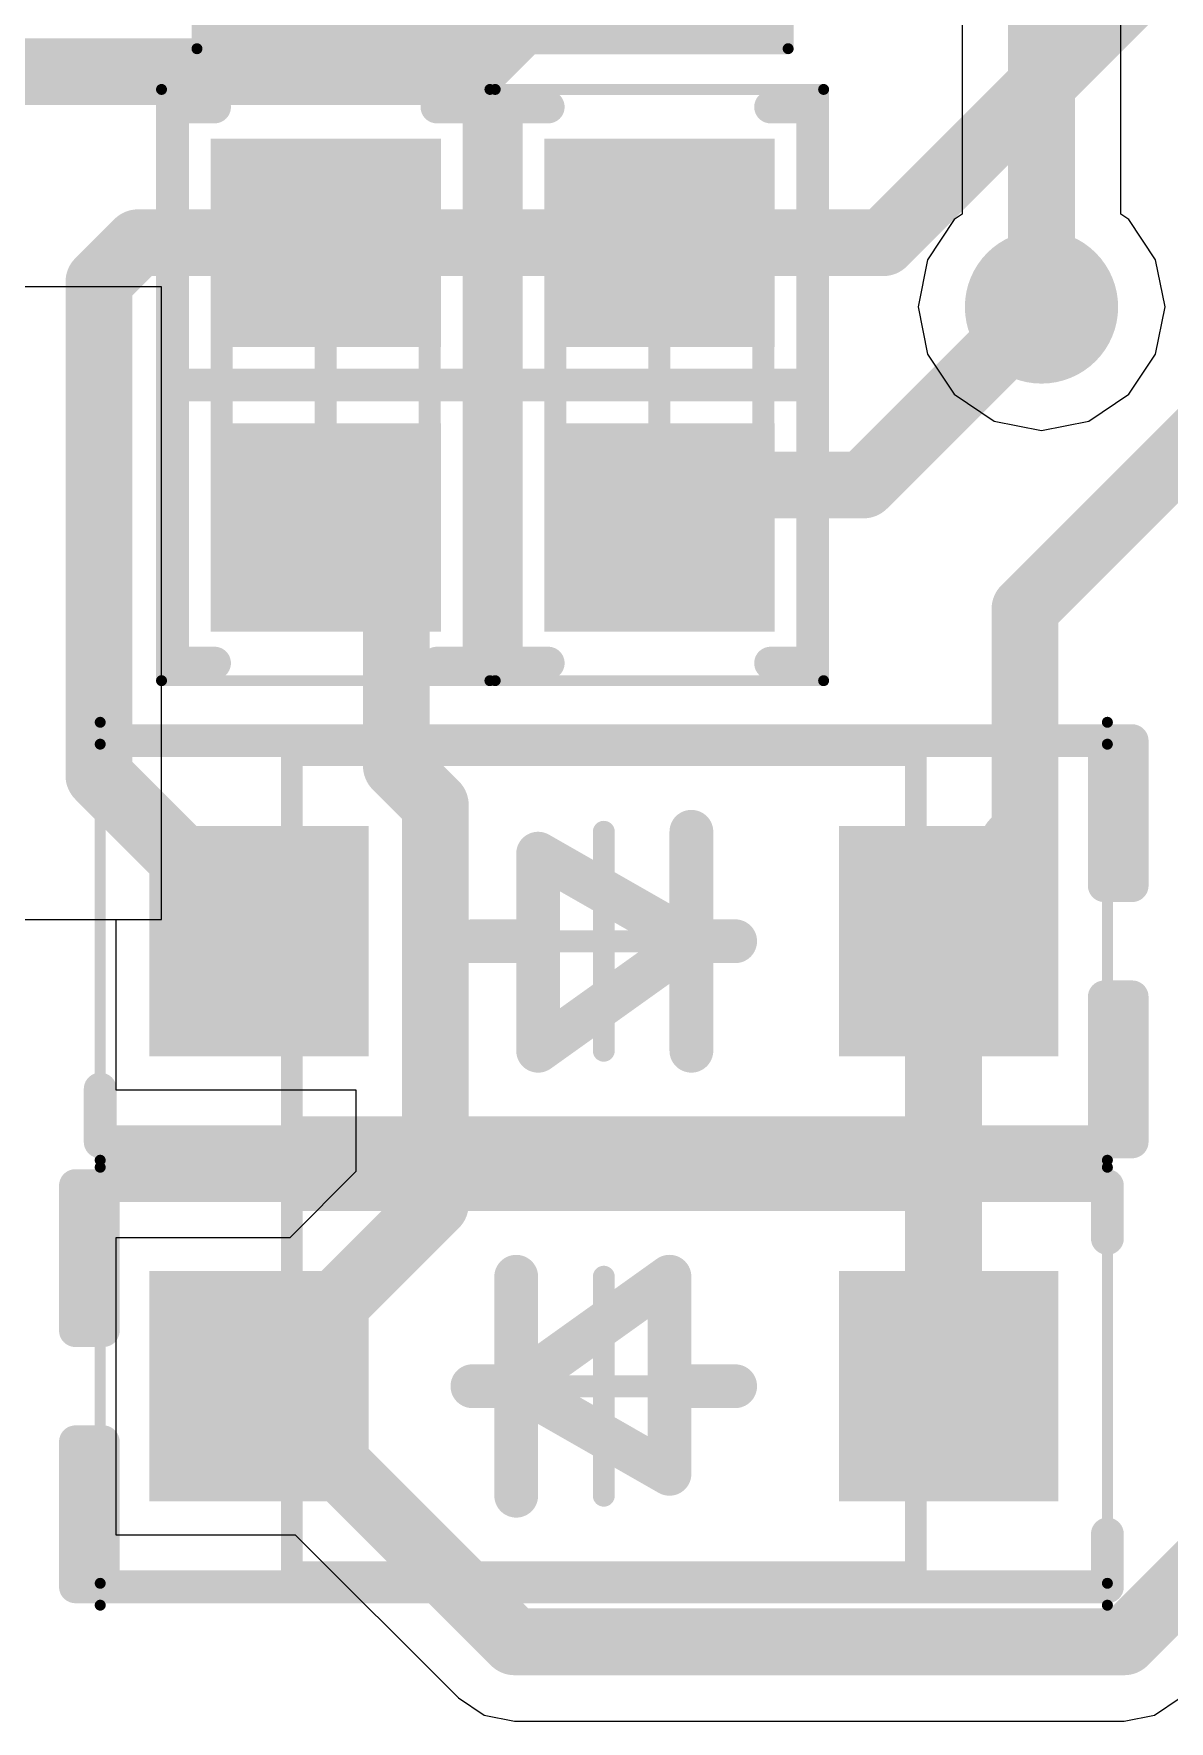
# Model space of a CAD drawing. Header units: millimetres. Extents: x 45 to 209, y 90 to 189.
# Drawn here: x 140.07 to 145.26, y 103.59 to 111.3 of the extents above; entities that cross this region are included whole.
import ezdxf

# ---------------------------------------------------------------- set-up
doc = ezdxf.new("R2010")
doc.units = ezdxf.units.MM
for name, color, linetype in [('BottomLayer', 5, 'Continuous'), ('Mechanical13', 56, 'Continuous'), ('Mechanical15', 56, 'Continuous'), ('MultiLayer', 9, 'Continuous'), ('TopLayer', 1, 'Continuous'), ('TopOverlay', 2, 'Continuous'), ('TopPaste', 8, 'Continuous'), ('TopSolder', 216, 'Continuous'), ('ViaHoleLayer', 16, 'Continuous')]:
    doc.layers.add(name, color=color, linetype=linetype)

# ---------------------------------------------------------------- blocks, each defined once
blk = doc.blocks.new('RES_0603_1608_33')
at = {"layer": 'Mechanical13', "const_width": 0.0999998}
for points in [[(-0.8750020599999999, -0.47500032), (-0.8750020599999999, 0.47500032)], [(0.87499952, 0.47500032), (-0.8750020599999999, 0.47500032)], [(0.87499952, -0.47500032), (0.87499952, 0.47500032)], [(0.87499952, -0.47500032), (-0.8750020599999999, -0.47500032)]]:
    blk.add_lwpolyline(points, dxfattribs=at)
at = {"layer": 'Mechanical13', "const_width": 0.0499999}
for points in [[(-0.90000074, 0.47500032, 1), (-0.85000338, 0.47500032, 1)], [(-0.90000074, 0.47500032, 1), (-0.85000338, 0.47500032, 1)], [(0.8500008399999999, 0.47500032, 1), (0.8999982, 0.47500032, 1)], [(0.8500008399999999, 0.47500032, 1), (0.8999982, 0.47500032, 1)], [(-0.90000074, -0.47500032, 1), (-0.85000338, -0.47500032, 1)], [(-0.90000074, -0.47500032, 1), (-0.85000338, -0.47500032, 1)], [(0.8500008399999999, -0.47500032, 1), (0.8999982, -0.47500032, 1)], [(0.8500008399999999, -0.47500032, 1), (0.8999982, -0.47500032, 1)]]:
    blk.add_lwpolyline(points, format="xyb", close=True, dxfattribs=at)
at = {"layer": 'Mechanical15'}
for points, const_width in [([(-1.35000238, -0.7499985), (-1.35000238, 0.75000104)], 0.0499999), ([(1.34999984, 0.75000104), (-1.35000238, 0.75000104)], 0.0499999), ([(1.34999984, -0.7499985), (1.34999984, 0.75000104)], 0.0499999), ([(0, -0.47500032), (0, 0.47500032)], 0.0999998), ([(0.47499778, 0), (-0.47500032, 0)], 0.0999998), ([(1.34999984, -0.7499985), (-1.35000238, -0.7499985)], 0.0499999)]:
    blk.add_lwpolyline(points, dxfattribs=dict(at, const_width=const_width))
for points, const_width in [([(-1.36250172, 0.75000104, 1), (-1.33750304, 0.75000104, 1)], 0.02499868), ([(-1.36250172, 0.75000104, 1), (-1.33750304, 0.75000104, 1)], 0.02499868), ([(1.3375005, 0.75000104, 1), (1.36249918, 0.75000104, 1)], 0.02499868), ([(1.3375005, 0.75000104, 1), (1.36249918, 0.75000104, 1)], 0.02499868), ([(-0.02499868, 0.47500032, 1), (0.02499868, 0.47500032, 1)], 0.0499999), ([(-0.499999, 0, 1), (-0.4500016399999999, 0, 1)], 0.0499999), ([(0.4499991, 0, 1), (0.49999646, 0, 1)], 0.0499999), ([(-0.02499868, -0.47500032, 1), (0.02499868, -0.47500032, 1)], 0.0499999), ([(-1.36250172, -0.7499985, 1), (-1.33750304, -0.7499985, 1)], 0.02499868), ([(-1.36250172, -0.7499985, 1), (-1.33750304, -0.7499985, 1)], 0.02499868), ([(1.3375005, -0.7499985, 1), (1.36249918, -0.7499985, 1)], 0.02499868), ([(1.3375005, -0.7499985, 1), (1.36249918, -0.7499985, 1)], 0.02499868)]:
    blk.add_lwpolyline(points, format="xyb", close=True, dxfattribs=dict(at, const_width=const_width))
at = {"layer": 'TopLayer'}
for points in [[(-0.22500082, -0.47500032), (-0.22500082, 0.47500032), (-1.07500166, -0.47500032), (-1.07500166, 0.47500032)], [(1.07499912, -0.47500032), (1.07499912, 0.47500032), (0.22499828, -0.47500032), (0.22499828, 0.47500032)]]:
    blk.add_solid(points, dxfattribs=at)
at = {"layer": 'TopOverlay', "const_width": 0.1499997}
for points in [[(-1.27, 0.508), (-1.27, 0.7000011399999999)], [(1.27, 0.7000011399999999), (-1.27, 0.7000011399999999)], [(0, -0.7000011399999999), (0, 0.7000011399999999)], [(1.27, 0.508), (1.27, 0.7000011399999999)], [(-1.27, -0.7000011399999999), (-1.27, -0.508)], [(1.27, -0.7000011399999999), (1.27, -0.508)], [(1.27, -0.7000011399999999), (-1.27, -0.7000011399999999)]]:
    blk.add_lwpolyline(points, dxfattribs=at)
at = {"layer": 'TopOverlay', "const_width": 0.07499858}
for points in [[(-1.30750056, 0.7000011399999999, 1), (-1.23249944, 0.7000011399999999, 1)], [(-1.30750056, 0.7000011399999999, 1), (-1.23249944, 0.7000011399999999, 1)], [(-0.03750056, 0.7000011399999999, 1), (0.03750056, 0.7000011399999999, 1)], [(1.23249944, 0.7000011399999999, 1), (1.30750056, 0.7000011399999999, 1)], [(1.23249944, 0.7000011399999999, 1), (1.30750056, 0.7000011399999999, 1)], [(-1.30750056, 0.508, 1), (-1.23249944, 0.508, 1)], [(1.23249944, 0.508, 1), (1.30750056, 0.508, 1)], [(-1.30750056, -0.508, 1), (-1.23249944, -0.508, 1)], [(1.23249944, -0.508, 1), (1.30750056, -0.508, 1)], [(-1.30750056, -0.7000011399999999, 1), (-1.23249944, -0.7000011399999999, 1)], [(-1.30750056, -0.7000011399999999, 1), (-1.23249944, -0.7000011399999999, 1)], [(-0.03750056, -0.7000011399999999, 1), (0.03750056, -0.7000011399999999, 1)], [(1.23249944, -0.7000011399999999, 1), (1.30750056, -0.7000011399999999, 1)], [(1.23249944, -0.7000011399999999, 1), (1.30750056, -0.7000011399999999, 1)]]:
    blk.add_lwpolyline(points, format="xyb", close=True, dxfattribs=at)
at = {"layer": 'TopPaste'}
for points in [[(-0.22500082, -0.47500032), (-0.22500082, 0.47500032), (-1.07500166, -0.47500032), (-1.07500166, 0.47500032)], [(1.07499912, -0.47500032), (1.07499912, 0.47500032), (0.22499828, -0.47500032), (0.22499828, 0.47500032)]]:
    blk.add_solid(points, dxfattribs=at)
at = {"layer": 'TopSolder'}
for points in [[(-0.17420082, -0.5258003199999999), (-0.17420082, 0.5258003199999999), (-1.12580166, -0.5258003199999999), (-1.12580166, 0.5258003199999999)], [(1.12579912, -0.5258003199999999), (1.12579912, 0.5258003199999999), (0.17419828, -0.5258003199999999), (0.17419828, 0.5258003199999999)]]:
    blk.add_solid(points, dxfattribs=at)
blk = doc.blocks.new('RES_0603_1608_35')
at = {"layer": 'Mechanical13', "const_width": 0.0999998}
for points in [[(-0.8750020599999999, 0.47500032), (-0.8750020599999999, -0.47500032)], [(0.87499952, 0.47500032), (-0.8750020599999999, 0.47500032)], [(0.87499952, 0.47500032), (0.87499952, -0.47500032)], [(0.87499952, -0.47500032), (-0.8750020599999999, -0.47500032)]]:
    blk.add_lwpolyline(points, dxfattribs=at)
at = {"layer": 'Mechanical13', "const_width": 0.0499999}
for points in [[(-0.90000074, 0.47500032, 1), (-0.85000338, 0.47500032, 1)], [(-0.90000074, 0.47500032, 1), (-0.85000338, 0.47500032, 1)], [(0.8500008399999999, 0.47500032, 1), (0.8999982, 0.47500032, 1)], [(0.8500008399999999, 0.47500032, 1), (0.8999982, 0.47500032, 1)], [(-0.90000074, -0.47500032, 1), (-0.85000338, -0.47500032, 1)], [(-0.90000074, -0.47500032, 1), (-0.85000338, -0.47500032, 1)], [(0.8500008399999999, -0.47500032, 1), (0.8999982, -0.47500032, 1)], [(0.8500008399999999, -0.47500032, 1), (0.8999982, -0.47500032, 1)]]:
    blk.add_lwpolyline(points, format="xyb", close=True, dxfattribs=at)
at = {"layer": 'Mechanical15'}
for points, const_width in [([(-1.35000238, 0.75000104), (-1.35000238, -0.7499985)], 0.0499999), ([(1.34999984, 0.75000104), (-1.35000238, 0.75000104)], 0.0499999), ([(1.34999984, 0.75000104), (1.34999984, -0.7499985)], 0.0499999), ([(0, 0.47500032), (0, -0.47500032)], 0.0999998), ([(0.47499778, 0), (-0.47500032, 0)], 0.0999998), ([(1.34999984, -0.7499985), (-1.35000238, -0.7499985)], 0.0499999)]:
    blk.add_lwpolyline(points, dxfattribs=dict(at, const_width=const_width))
for points, const_width in [([(-1.36250172, 0.75000104, 1), (-1.33750304, 0.75000104, 1)], 0.02499868), ([(-1.36250172, 0.75000104, 1), (-1.33750304, 0.75000104, 1)], 0.02499868), ([(1.3375005, 0.75000104, 1), (1.36249918, 0.75000104, 1)], 0.02499868), ([(1.3375005, 0.75000104, 1), (1.36249918, 0.75000104, 1)], 0.02499868), ([(-0.02499868, 0.47500032, 1), (0.02499868, 0.47500032, 1)], 0.0499999), ([(-0.499999, 0, 1), (-0.4500016399999999, 0, 1)], 0.0499999), ([(0.4499991, 0, 1), (0.49999646, 0, 1)], 0.0499999), ([(-0.02499868, -0.47500032, 1), (0.02499868, -0.47500032, 1)], 0.0499999), ([(-1.36250172, -0.7499985, 1), (-1.33750304, -0.7499985, 1)], 0.02499868), ([(-1.36250172, -0.7499985, 1), (-1.33750304, -0.7499985, 1)], 0.02499868), ([(1.3375005, -0.7499985, 1), (1.36249918, -0.7499985, 1)], 0.02499868), ([(1.3375005, -0.7499985, 1), (1.36249918, -0.7499985, 1)], 0.02499868)]:
    blk.add_lwpolyline(points, format="xyb", close=True, dxfattribs=dict(at, const_width=const_width))
at = {"layer": 'TopLayer'}
for points in [[(-0.22500082, -0.47500032), (-0.22500082, 0.47500032), (-1.07500166, -0.47500032), (-1.07500166, 0.47500032)], [(1.07499912, -0.47500032), (1.07499912, 0.47500032), (0.22499828, -0.47500032), (0.22499828, 0.47500032)]]:
    blk.add_solid(points, dxfattribs=at)
at = {"layer": 'TopOverlay', "const_width": 0.1499997}
for points in [[(-1.27, 0.7000011399999999), (-1.27, 0.508)], [(1.27, 0.7000011399999999), (-1.27, 0.7000011399999999)], [(0, 0.7000011399999999), (0, -0.7000011399999999)], [(1.27, 0.7000011399999999), (1.27, 0.508)], [(-1.27, -0.508), (-1.27, -0.7000011399999999)], [(1.27, -0.508), (1.27, -0.7000011399999999)], [(1.27, -0.7000011399999999), (-1.27, -0.7000011399999999)]]:
    blk.add_lwpolyline(points, dxfattribs=at)
at = {"layer": 'TopOverlay', "const_width": 0.07499858}
for points in [[(-1.30750056, 0.7000011399999999, 1), (-1.23249944, 0.7000011399999999, 1)], [(-1.30750056, 0.7000011399999999, 1), (-1.23249944, 0.7000011399999999, 1)], [(-0.03750056, 0.7000011399999999, 1), (0.03750056, 0.7000011399999999, 1)], [(1.23249944, 0.7000011399999999, 1), (1.30750056, 0.7000011399999999, 1)], [(1.23249944, 0.7000011399999999, 1), (1.30750056, 0.7000011399999999, 1)], [(-1.30750056, 0.508, 1), (-1.23249944, 0.508, 1)], [(1.23249944, 0.508, 1), (1.30750056, 0.508, 1)], [(-1.30750056, -0.508, 1), (-1.23249944, -0.508, 1)], [(1.23249944, -0.508, 1), (1.30750056, -0.508, 1)], [(-1.30750056, -0.7000011399999999, 1), (-1.23249944, -0.7000011399999999, 1)], [(-1.30750056, -0.7000011399999999, 1), (-1.23249944, -0.7000011399999999, 1)], [(-0.03750056, -0.7000011399999999, 1), (0.03750056, -0.7000011399999999, 1)], [(1.23249944, -0.7000011399999999, 1), (1.30750056, -0.7000011399999999, 1)], [(1.23249944, -0.7000011399999999, 1), (1.30750056, -0.7000011399999999, 1)]]:
    blk.add_lwpolyline(points, format="xyb", close=True, dxfattribs=at)
at = {"layer": 'TopPaste'}
for points in [[(-0.22500082, -0.47500032), (-0.22500082, 0.47500032), (-1.07500166, -0.47500032), (-1.07500166, 0.47500032)], [(1.07499912, -0.47500032), (1.07499912, 0.47500032), (0.22499828, -0.47500032), (0.22499828, 0.47500032)]]:
    blk.add_solid(points, dxfattribs=at)
at = {"layer": 'TopSolder'}
for points in [[(-0.17420082, -0.5258003199999999), (-0.17420082, 0.5258003199999999), (-1.12580166, -0.5258003199999999), (-1.12580166, 0.5258003199999999)], [(1.12579912, -0.5258003199999999), (1.12579912, 0.5258003199999999), (0.17419828, -0.5258003199999999), (0.17419828, 0.5258003199999999)]]:
    blk.add_solid(points, dxfattribs=at)
blk = doc.blocks.new('RES_0603_1608_37')
at = {"layer": 'Mechanical13', "const_width": 0.0999998}
for points in [[(-0.8750020599999999, 0.47500032), (-0.8750020599999999, -0.47500032)], [(-0.8750020599999999, 0.47500032), (0.87499952, 0.47500032)], [(0.87499952, 0.47500032), (0.87499952, -0.47500032)], [(-0.8750020599999999, -0.47500032), (0.87499952, -0.47500032)]]:
    blk.add_lwpolyline(points, dxfattribs=at)
at = {"layer": 'Mechanical13', "const_width": 0.0499999}
for points in [[(-0.90000074, 0.47500032, 1), (-0.85000338, 0.47500032, 1)], [(-0.90000074, 0.47500032, 1), (-0.85000338, 0.47500032, 1)], [(0.8500008399999999, 0.47500032, 1), (0.8999982, 0.47500032, 1)], [(0.8500008399999999, 0.47500032, 1), (0.8999982, 0.47500032, 1)], [(-0.90000074, -0.47500032, 1), (-0.85000338, -0.47500032, 1)], [(-0.90000074, -0.47500032, 1), (-0.85000338, -0.47500032, 1)], [(0.8500008399999999, -0.47500032, 1), (0.8999982, -0.47500032, 1)], [(0.8500008399999999, -0.47500032, 1), (0.8999982, -0.47500032, 1)]]:
    blk.add_lwpolyline(points, format="xyb", close=True, dxfattribs=at)
at = {"layer": 'Mechanical15'}
for points, const_width in [([(-1.35000238, 0.75000104), (-1.35000238, -0.7499985)], 0.0499999), ([(-1.35000238, 0.75000104), (1.34999984, 0.75000104)], 0.0499999), ([(1.34999984, 0.75000104), (1.34999984, -0.7499985)], 0.0499999), ([(0, 0.47500032), (0, -0.47500032)], 0.0999998), ([(-0.47500032, 0), (0.47499778, 0)], 0.0999998), ([(-1.35000238, -0.7499985), (1.34999984, -0.7499985)], 0.0499999)]:
    blk.add_lwpolyline(points, dxfattribs=dict(at, const_width=const_width))
for points, const_width in [([(-1.36250172, 0.75000104, 1), (-1.33750304, 0.75000104, 1)], 0.02499868), ([(-1.36250172, 0.75000104, 1), (-1.33750304, 0.75000104, 1)], 0.02499868), ([(1.3375005, 0.75000104, 1), (1.36249918, 0.75000104, 1)], 0.02499868), ([(1.3375005, 0.75000104, 1), (1.36249918, 0.75000104, 1)], 0.02499868), ([(-0.02499868, 0.47500032, 1), (0.02499868, 0.47500032, 1)], 0.0499999), ([(-0.499999, 0, 1), (-0.4500016399999999, 0, 1)], 0.0499999), ([(0.4499991, 0, 1), (0.49999646, 0, 1)], 0.0499999), ([(-0.02499868, -0.47500032, 1), (0.02499868, -0.47500032, 1)], 0.0499999), ([(-1.36250172, -0.7499985, 1), (-1.33750304, -0.7499985, 1)], 0.02499868), ([(-1.36250172, -0.7499985, 1), (-1.33750304, -0.7499985, 1)], 0.02499868), ([(1.3375005, -0.7499985, 1), (1.36249918, -0.7499985, 1)], 0.02499868), ([(1.3375005, -0.7499985, 1), (1.36249918, -0.7499985, 1)], 0.02499868)]:
    blk.add_lwpolyline(points, format="xyb", close=True, dxfattribs=dict(at, const_width=const_width))
at = {"layer": 'TopLayer'}
for points in [[(-0.22500082, -0.47500032), (-0.22500082, 0.47500032), (-1.07500166, -0.47500032), (-1.07500166, 0.47500032)], [(1.07499912, -0.47500032), (1.07499912, 0.47500032), (0.22499828, -0.47500032), (0.22499828, 0.47500032)]]:
    blk.add_solid(points, dxfattribs=at)
at = {"layer": 'TopOverlay', "const_width": 0.1499997}
for points in [[(-1.27, 0.7000011399999999), (-1.27, 0.508)], [(-1.27, 0.7000011399999999), (1.27, 0.7000011399999999)], [(0, 0.7000011399999999), (0, -0.7000011399999999)], [(1.27, 0.7000011399999999), (1.27, 0.508)], [(-1.27, -0.508), (-1.27, -0.7000011399999999)], [(1.27, -0.508), (1.27, -0.7000011399999999)], [(-1.27, -0.7000011399999999), (1.27, -0.7000011399999999)]]:
    blk.add_lwpolyline(points, dxfattribs=at)
at = {"layer": 'TopOverlay', "const_width": 0.07499858}
for points in [[(-1.30750056, 0.7000011399999999, 1), (-1.23249944, 0.7000011399999999, 1)], [(-1.30750056, 0.7000011399999999, 1), (-1.23249944, 0.7000011399999999, 1)], [(-0.03750056, 0.7000011399999999, 1), (0.03750056, 0.7000011399999999, 1)], [(1.23249944, 0.7000011399999999, 1), (1.30750056, 0.7000011399999999, 1)], [(1.23249944, 0.7000011399999999, 1), (1.30750056, 0.7000011399999999, 1)], [(-1.30750056, 0.508, 1), (-1.23249944, 0.508, 1)], [(1.23249944, 0.508, 1), (1.30750056, 0.508, 1)], [(-1.30750056, -0.508, 1), (-1.23249944, -0.508, 1)], [(1.23249944, -0.508, 1), (1.30750056, -0.508, 1)], [(-1.30750056, -0.7000011399999999, 1), (-1.23249944, -0.7000011399999999, 1)], [(-1.30750056, -0.7000011399999999, 1), (-1.23249944, -0.7000011399999999, 1)], [(-0.03750056, -0.7000011399999999, 1), (0.03750056, -0.7000011399999999, 1)], [(1.23249944, -0.7000011399999999, 1), (1.30750056, -0.7000011399999999, 1)], [(1.23249944, -0.7000011399999999, 1), (1.30750056, -0.7000011399999999, 1)]]:
    blk.add_lwpolyline(points, format="xyb", close=True, dxfattribs=at)
at = {"layer": 'TopPaste'}
for points in [[(-0.22500082, -0.47500032), (-0.22500082, 0.47500032), (-1.07500166, -0.47500032), (-1.07500166, 0.47500032)], [(1.07499912, -0.47500032), (1.07499912, 0.47500032), (0.22499828, -0.47500032), (0.22499828, 0.47500032)]]:
    blk.add_solid(points, dxfattribs=at)
at = {"layer": 'TopSolder'}
for points in [[(-0.17420082, -0.5258003199999999), (-0.17420082, 0.5258003199999999), (-1.12580166, -0.5258003199999999), (-1.12580166, 0.5258003199999999)], [(1.12579912, -0.5258003199999999), (1.12579912, 0.5258003199999999), (0.17419828, -0.5258003199999999), (0.17419828, 0.5258003199999999)]]:
    blk.add_solid(points, dxfattribs=at)
blk = doc.blocks.new('SOD_123_74')
at = {"layer": 'Mechanical13', "const_width": 0.0999998}
for points in [[(1.42499842, 0.8500008399999999), (-1.42500096, 0.8500008399999999)], [(-1.42500096, 0.8500008399999999), (-1.42500096, -0.8500008399999999)], [(1.42499842, 0.8500008399999999), (1.42499842, -0.8500008399999999)], [(1.42499842, -0.8500008399999999), (-1.42500096, -0.8500008399999999)]]:
    blk.add_lwpolyline(points, dxfattribs=at)
at = {"layer": 'Mechanical13', "const_width": 0.0499999}
for points in [[(-1.44999964, 0.8500008399999999, 1), (-1.40000228, 0.8500008399999999, 1)], [(-1.44999964, 0.8500008399999999, 1), (-1.40000228, 0.8500008399999999, 1)], [(1.39999974, 0.8500008399999999, 1), (1.4499971, 0.8500008399999999, 1)], [(1.39999974, 0.8500008399999999, 1), (1.4499971, 0.8500008399999999, 1)], [(-1.44999964, -0.8500008399999999, 1), (-1.40000228, -0.8500008399999999, 1)], [(-1.44999964, -0.8500008399999999, 1), (-1.40000228, -0.8500008399999999, 1)], [(1.39999974, -0.8500008399999999, 1), (1.4499971, -0.8500008399999999, 1)], [(1.39999974, -0.8500008399999999, 1), (1.4499971, -0.8500008399999999, 1)]]:
    blk.add_lwpolyline(points, format="xyb", close=True, dxfattribs=at)
at = {"layer": 'Mechanical15'}
for points, const_width in [([(-2.30000048, 1.00000054), (-2.30000048, -1.00000054)], 0.0499999), ([(2.30000048, 1.00000054), (2.30000048, -1.00000054)], 0.0499999), ([(2.30000048, 0.90000074), (-2.30000048, 0.90000074)], 0.0499999), ([(0, 0.499999), (0, -0.499999)], 0.0999998), ([(0.499999, 0), (-0.50000154, 0)], 0.0999998), ([(2.30000048, -1.00000054), (-2.30000048, -1.00000054)], 0.0499999)]:
    blk.add_lwpolyline(points, dxfattribs=dict(at, const_width=const_width))
for points, const_width in [([(-2.31249982, 1.00000054, 1), (-2.28750114, 1.00000054, 1)], 0.02499868), ([(2.28750114, 1.00000054, 1), (2.31249982, 1.00000054, 1)], 0.02499868), ([(-2.31249982, 0.90000074, 1), (-2.28750114, 0.90000074, 1)], 0.02499868), ([(2.28750114, 0.90000074, 1), (2.31249982, 0.90000074, 1)], 0.02499868), ([(-0.02499868, 0.499999, 1), (0.02499868, 0.499999, 1)], 0.0499999), ([(-0.52500022, 0, 1), (-0.47500286, 0, 1)], 0.0499999), ([(0.47500032, 0, 1), (0.5249976799999999, 0, 1)], 0.0499999), ([(-0.02499868, -0.499999, 1), (0.02499868, -0.499999, 1)], 0.0499999), ([(-2.31249982, -1.00000054, 1), (-2.28750114, -1.00000054, 1)], 0.02499868), ([(-2.31249982, -1.00000054, 1), (-2.28750114, -1.00000054, 1)], 0.02499868), ([(2.28750114, -1.00000054, 1), (2.31249982, -1.00000054, 1)], 0.02499868), ([(2.28750114, -1.00000054, 1), (2.31249982, -1.00000054, 1)], 0.02499868)]:
    blk.add_lwpolyline(points, format="xyb", close=True, dxfattribs=dict(at, const_width=const_width))
at = {"layer": 'TopLayer'}
for points in [[(-1.12500156, -0.47500032), (-1.12500156, 0.47500032), (-2.02499976, -0.47500032), (-2.02499976, 0.47500032)], [(2.02499722, -0.47500032), (2.02499722, 0.47500032), (1.12499902, -0.47500032), (1.12499902, 0.47500032)]]:
    blk.add_solid(points, dxfattribs=at)
at = {"layer": 'TopOverlay'}
for points, const_width in [([(-2.30000048, 0.9160001999999999), (-2.30000048, 0.67499992)], 0.1499997), ([(2.286, 0.9160001999999999), (-2.30000048, 0.9160001999999999)], 0.1499997), ([(2.413, 0.9160001999999999), (2.286, 0.9160001999999999)], 0.1499997), ([(2.286, 0.9160001999999999), (2.286, 0.254)], 0.1499997), ([(2.413, 0.9160001999999999), (2.413, 0.254)], 0.1499997), ([(0.3999992, 0.499999), (0.3999992, -0.499999)], 0.1999996), ([(-0.2999994, 0.3999992), (-0.2999994, -0.499999)], 0.1999996), ([(0.3999992, 0), (-0.2999994, 0.3999992)], 0.1999996), ([(2.413, 0.254), (2.286, 0.254)], 0.1499997), ([(-0.2999994, 0), (-0.5999987999999999, 0)], 0.1999996), ([(0.3999992, 0), (-0.2999994, -0.499999)], 0.1999996), ([(0.6000013399999999, 0), (0.3999992, 0)], 0.1999996), ([(2.286, -0.254), (2.286, -0.9160001999999999)], 0.1499997), ([(2.413, -0.254), (2.286, -0.254)], 0.1499997), ([(2.413, -0.254), (2.413, -0.9160001999999999)], 0.1499997), ([(-2.30000048, -0.67499992), (-2.30000048, -0.9160001999999999)], 0.1499997), ([(2.286, -0.9160001999999999), (-2.30000048, -0.9160001999999999)], 0.1499997), ([(2.413, -0.9160001999999999), (2.286, -0.9160001999999999)], 0.1499997)]:
    blk.add_lwpolyline(points, dxfattribs=dict(at, const_width=const_width))
for points, const_width in [([(-2.33750104, 0.9160001999999999, 1), (-2.26249992, 0.9160001999999999, 1)], 0.07499858), ([(-2.33750104, 0.9160001999999999, 1), (-2.26249992, 0.9160001999999999, 1)], 0.07499858), ([(2.24849944, 0.9160001999999999, 1), (2.32350056, 0.9160001999999999, 1)], 0.07499858), ([(2.24849944, 0.9160001999999999, 1), (2.32350056, 0.9160001999999999, 1)], 0.07499858), ([(2.24849944, 0.9160001999999999, 1), (2.32350056, 0.9160001999999999, 1)], 0.07499858), ([(2.37549944, 0.9160001999999999, 1), (2.45050056, 0.9160001999999999, 1)], 0.07499858), ([(2.37549944, 0.9160001999999999, 1), (2.45050056, 0.9160001999999999, 1)], 0.07499858), ([(-2.33750104, 0.67499992, 1), (-2.26249992, 0.67499992, 1)], 0.07499858), ([(0.3499993, 0.499999, 1), (0.4499991, 0.499999, 1)], 0.0999998), ([(-0.3499993, 0.3999992, 1), (-0.2499995, 0.3999992, 1)], 0.0999998), ([(-0.3499993, 0.3999992, 1), (-0.2499995, 0.3999992, 1)], 0.0999998), ([(2.24849944, 0.254, 1), (2.32350056, 0.254, 1)], 0.07499858), ([(2.24849944, 0.254, 1), (2.32350056, 0.254, 1)], 0.07499858), ([(2.37549944, 0.254, 1), (2.45050056, 0.254, 1)], 0.07499858), ([(2.37549944, 0.254, 1), (2.45050056, 0.254, 1)], 0.07499858), ([(-0.6499986999999999, 0, 1), (-0.5499989, 0, 1)], 0.0999998), ([(-0.3499993, 0, 1), (-0.2499995, 0, 1)], 0.0999998), ([(0.3499993, 0, 1), (0.4499991, 0, 1)], 0.0999998), ([(0.3499993, 0, 1), (0.4499991, 0, 1)], 0.0999998), ([(0.3499993, 0, 1), (0.4499991, 0, 1)], 0.0999998), ([(0.55000144, 0, 1), (0.65000124, 0, 1)], 0.0999998), ([(2.24849944, -0.254, 1), (2.32350056, -0.254, 1)], 0.07499858), ([(2.24849944, -0.254, 1), (2.32350056, -0.254, 1)], 0.07499858), ([(2.37549944, -0.254, 1), (2.45050056, -0.254, 1)], 0.07499858), ([(2.37549944, -0.254, 1), (2.45050056, -0.254, 1)], 0.07499858), ([(-0.3499993, -0.499999, 1), (-0.2499995, -0.499999, 1)], 0.0999998), ([(-0.3499993, -0.499999, 1), (-0.2499995, -0.499999, 1)], 0.0999998), ([(0.3499993, -0.499999, 1), (0.4499991, -0.499999, 1)], 0.0999998), ([(-2.33750104, -0.67499992, 1), (-2.26249992, -0.67499992, 1)], 0.07499858), ([(-2.33750104, -0.9160001999999999, 1), (-2.26249992, -0.9160001999999999, 1)], 0.07499858), ([(-2.33750104, -0.9160001999999999, 1), (-2.26249992, -0.9160001999999999, 1)], 0.07499858), ([(2.24849944, -0.9160001999999999, 1), (2.32350056, -0.9160001999999999, 1)], 0.07499858), ([(2.24849944, -0.9160001999999999, 1), (2.32350056, -0.9160001999999999, 1)], 0.07499858), ([(2.24849944, -0.9160001999999999, 1), (2.32350056, -0.9160001999999999, 1)], 0.07499858), ([(2.37549944, -0.9160001999999999, 1), (2.45050056, -0.9160001999999999, 1)], 0.07499858), ([(2.37549944, -0.9160001999999999, 1), (2.45050056, -0.9160001999999999, 1)], 0.07499858)]:
    blk.add_lwpolyline(points, format="xyb", close=True, dxfattribs=dict(at, const_width=const_width))
at = {"layer": 'TopPaste'}
for points in [[(-1.12500156, -0.47500032), (-1.12500156, 0.47500032), (-2.02499976, -0.47500032), (-2.02499976, 0.47500032)], [(2.02499722, -0.47500032), (2.02499722, 0.47500032), (1.12499902, -0.47500032), (1.12499902, 0.47500032)]]:
    blk.add_solid(points, dxfattribs=at)
at = {"layer": 'TopSolder'}
for points in [[(-1.07420156, -0.5258003199999999), (-1.07420156, 0.5258003199999999), (-2.07579976, -0.5258003199999999), (-2.07579976, 0.5258003199999999)], [(2.07579722, -0.5258003199999999), (2.07579722, 0.5258003199999999), (1.07419902, -0.5258003199999999), (1.07419902, 0.5258003199999999)]]:
    blk.add_solid(points, dxfattribs=at)
blk = doc.blocks.new('SOD_123_75')
at = {"layer": 'Mechanical13', "const_width": 0.0999998}
for points in [[(-1.42500096, 0.8500008399999999), (1.42499842, 0.8500008399999999)], [(-1.42500096, -0.8500008399999999), (-1.42500096, 0.8500008399999999)], [(1.42499842, -0.8500008399999999), (1.42499842, 0.8500008399999999)], [(-1.42500096, -0.8500008399999999), (1.42499842, -0.8500008399999999)]]:
    blk.add_lwpolyline(points, dxfattribs=at)
at = {"layer": 'Mechanical13', "const_width": 0.0499999}
for points in [[(-1.44999964, 0.8500008399999999, 1), (-1.40000228, 0.8500008399999999, 1)], [(-1.44999964, 0.8500008399999999, 1), (-1.40000228, 0.8500008399999999, 1)], [(1.39999974, 0.8500008399999999, 1), (1.4499971, 0.8500008399999999, 1)], [(1.39999974, 0.8500008399999999, 1), (1.4499971, 0.8500008399999999, 1)], [(-1.44999964, -0.8500008399999999, 1), (-1.40000228, -0.8500008399999999, 1)], [(-1.44999964, -0.8500008399999999, 1), (-1.40000228, -0.8500008399999999, 1)], [(1.39999974, -0.8500008399999999, 1), (1.4499971, -0.8500008399999999, 1)], [(1.39999974, -0.8500008399999999, 1), (1.4499971, -0.8500008399999999, 1)]]:
    blk.add_lwpolyline(points, format="xyb", close=True, dxfattribs=at)
at = {"layer": 'Mechanical15'}
for points, const_width in [([(-2.30000048, -1.00000054), (-2.30000048, 1.00000054)], 0.0499999), ([(2.30000048, -1.00000054), (2.30000048, 1.00000054)], 0.0499999), ([(-2.30000048, 0.90000074), (2.30000048, 0.90000074)], 0.0499999), ([(0, -0.499999), (0, 0.499999)], 0.0999998), ([(-0.50000154, 0), (0.499999, 0)], 0.0999998), ([(-2.30000048, -1.00000054), (2.30000048, -1.00000054)], 0.0499999)]:
    blk.add_lwpolyline(points, dxfattribs=dict(at, const_width=const_width))
for points, const_width in [([(-2.31249982, 1.00000054, 1), (-2.28750114, 1.00000054, 1)], 0.02499868), ([(2.28750114, 1.00000054, 1), (2.31249982, 1.00000054, 1)], 0.02499868), ([(-2.31249982, 0.90000074, 1), (-2.28750114, 0.90000074, 1)], 0.02499868), ([(2.28750114, 0.90000074, 1), (2.31249982, 0.90000074, 1)], 0.02499868), ([(-0.02499868, 0.499999, 1), (0.02499868, 0.499999, 1)], 0.0499999), ([(-0.52500022, 0, 1), (-0.47500286, 0, 1)], 0.0499999), ([(0.47500032, 0, 1), (0.5249976799999999, 0, 1)], 0.0499999), ([(-0.02499868, -0.499999, 1), (0.02499868, -0.499999, 1)], 0.0499999), ([(-2.31249982, -1.00000054, 1), (-2.28750114, -1.00000054, 1)], 0.02499868), ([(-2.31249982, -1.00000054, 1), (-2.28750114, -1.00000054, 1)], 0.02499868), ([(2.28750114, -1.00000054, 1), (2.31249982, -1.00000054, 1)], 0.02499868), ([(2.28750114, -1.00000054, 1), (2.31249982, -1.00000054, 1)], 0.02499868)]:
    blk.add_lwpolyline(points, format="xyb", close=True, dxfattribs=dict(at, const_width=const_width))
at = {"layer": 'TopLayer'}
for points in [[(-1.12500156, -0.47500032), (-1.12500156, 0.47500032), (-2.02499976, -0.47500032), (-2.02499976, 0.47500032)], [(2.02499722, -0.47500032), (2.02499722, 0.47500032), (1.12499902, -0.47500032), (1.12499902, 0.47500032)]]:
    blk.add_solid(points, dxfattribs=at)
at = {"layer": 'TopOverlay'}
for points, const_width in [([(-2.30000048, 0.67499992), (-2.30000048, 0.9160001999999999)], 0.1499997), ([(-2.30000048, 0.9160001999999999), (2.286, 0.9160001999999999)], 0.1499997), ([(2.286, 0.9160001999999999), (2.413, 0.9160001999999999)], 0.1499997), ([(2.286, 0.254), (2.286, 0.9160001999999999)], 0.1499997), ([(2.413, 0.254), (2.413, 0.9160001999999999)], 0.1499997), ([(0.3999992, -0.499999), (0.3999992, 0.499999)], 0.1999996), ([(-0.2999994, -0.499999), (-0.2999994, 0.3999992)], 0.1999996), ([(-0.2999994, 0.3999992), (0.3999992, 0)], 0.1999996), ([(2.286, 0.254), (2.413, 0.254)], 0.1499997), ([(-0.5999987999999999, 0), (-0.2999994, 0)], 0.1999996), ([(-0.2999994, -0.499999), (0.3999992, 0)], 0.1999996), ([(0.3999992, 0), (0.6000013399999999, 0)], 0.1999996), ([(2.286, -0.9160001999999999), (2.286, -0.254)], 0.1499997), ([(2.286, -0.254), (2.413, -0.254)], 0.1499997), ([(2.413, -0.9160001999999999), (2.413, -0.254)], 0.1499997), ([(-2.30000048, -0.9160001999999999), (-2.30000048, -0.67499992)], 0.1499997), ([(-2.30000048, -0.9160001999999999), (2.286, -0.9160001999999999)], 0.1499997), ([(2.286, -0.9160001999999999), (2.413, -0.9160001999999999)], 0.1499997)]:
    blk.add_lwpolyline(points, dxfattribs=dict(at, const_width=const_width))
for points, const_width in [([(-2.33750104, 0.9160001999999999, 1), (-2.26249992, 0.9160001999999999, 1)], 0.07499858), ([(-2.33750104, 0.9160001999999999, 1), (-2.26249992, 0.9160001999999999, 1)], 0.07499858), ([(2.24849944, 0.9160001999999999, 1), (2.32350056, 0.9160001999999999, 1)], 0.07499858), ([(2.24849944, 0.9160001999999999, 1), (2.32350056, 0.9160001999999999, 1)], 0.07499858), ([(2.24849944, 0.9160001999999999, 1), (2.32350056, 0.9160001999999999, 1)], 0.07499858), ([(2.37549944, 0.9160001999999999, 1), (2.45050056, 0.9160001999999999, 1)], 0.07499858), ([(2.37549944, 0.9160001999999999, 1), (2.45050056, 0.9160001999999999, 1)], 0.07499858), ([(-2.33750104, 0.67499992, 1), (-2.26249992, 0.67499992, 1)], 0.07499858), ([(0.3499993, 0.499999, 1), (0.4499991, 0.499999, 1)], 0.0999998), ([(-0.3499993, 0.3999992, 1), (-0.2499995, 0.3999992, 1)], 0.0999998), ([(-0.3499993, 0.3999992, 1), (-0.2499995, 0.3999992, 1)], 0.0999998), ([(2.24849944, 0.254, 1), (2.32350056, 0.254, 1)], 0.07499858), ([(2.24849944, 0.254, 1), (2.32350056, 0.254, 1)], 0.07499858), ([(2.37549944, 0.254, 1), (2.45050056, 0.254, 1)], 0.07499858), ([(2.37549944, 0.254, 1), (2.45050056, 0.254, 1)], 0.07499858), ([(-0.6499986999999999, 0, 1), (-0.5499989, 0, 1)], 0.0999998), ([(-0.3499993, 0, 1), (-0.2499995, 0, 1)], 0.0999998), ([(0.3499993, 0, 1), (0.4499991, 0, 1)], 0.0999998), ([(0.3499993, 0, 1), (0.4499991, 0, 1)], 0.0999998), ([(0.3499993, 0, 1), (0.4499991, 0, 1)], 0.0999998), ([(0.55000144, 0, 1), (0.65000124, 0, 1)], 0.0999998), ([(2.24849944, -0.254, 1), (2.32350056, -0.254, 1)], 0.07499858), ([(2.24849944, -0.254, 1), (2.32350056, -0.254, 1)], 0.07499858), ([(2.37549944, -0.254, 1), (2.45050056, -0.254, 1)], 0.07499858), ([(2.37549944, -0.254, 1), (2.45050056, -0.254, 1)], 0.07499858), ([(-0.3499993, -0.499999, 1), (-0.2499995, -0.499999, 1)], 0.0999998), ([(-0.3499993, -0.499999, 1), (-0.2499995, -0.499999, 1)], 0.0999998), ([(0.3499993, -0.499999, 1), (0.4499991, -0.499999, 1)], 0.0999998), ([(-2.33750104, -0.67499992, 1), (-2.26249992, -0.67499992, 1)], 0.07499858), ([(-2.33750104, -0.9160001999999999, 1), (-2.26249992, -0.9160001999999999, 1)], 0.07499858), ([(-2.33750104, -0.9160001999999999, 1), (-2.26249992, -0.9160001999999999, 1)], 0.07499858), ([(2.24849944, -0.9160001999999999, 1), (2.32350056, -0.9160001999999999, 1)], 0.07499858), ([(2.24849944, -0.9160001999999999, 1), (2.32350056, -0.9160001999999999, 1)], 0.07499858), ([(2.24849944, -0.9160001999999999, 1), (2.32350056, -0.9160001999999999, 1)], 0.07499858), ([(2.37549944, -0.9160001999999999, 1), (2.45050056, -0.9160001999999999, 1)], 0.07499858), ([(2.37549944, -0.9160001999999999, 1), (2.45050056, -0.9160001999999999, 1)], 0.07499858)]:
    blk.add_lwpolyline(points, format="xyb", close=True, dxfattribs=dict(at, const_width=const_width))
at = {"layer": 'TopPaste'}
for points in [[(-1.12500156, -0.47500032), (-1.12500156, 0.47500032), (-2.02499976, -0.47500032), (-2.02499976, 0.47500032)], [(2.02499722, -0.47500032), (2.02499722, 0.47500032), (1.12499902, -0.47500032), (1.12499902, 0.47500032)]]:
    blk.add_solid(points, dxfattribs=at)
at = {"layer": 'TopSolder'}
for points in [[(-1.07420156, -0.5258003199999999), (-1.07420156, 0.5258003199999999), (-2.07579976, -0.5258003199999999), (-2.07579976, 0.5258003199999999)], [(2.07579722, -0.5258003199999999), (2.07579722, 0.5258003199999999), (1.07419902, -0.5258003199999999), (1.07419902, 0.5258003199999999)]]:
    blk.add_solid(points, dxfattribs=at)

msp = doc.modelspace()

# ---------------------------------------------------------------- linework, layer by layer
at = {"layer": 'BottomLayer'}
for p, q in [((144.31426306, 117.40181752), (144.31426306, 110.47654054)), ((145.0393975, 110.47654054), (145.0393975, 117.40181752)), ((144.2779944, 110.4523064), (144.15572642, 110.26931718)), ((144.31426306, 110.47654054), (144.2779944, 110.4523064)), ((145.07566616, 110.4523064), (145.0393975, 110.47654054)), ((145.19793414, 110.26931718), (145.07566616, 110.4523064)), ((144.15572642, 110.26931718), (144.1127928, 110.05347052)), ((145.24086776, 110.05347052), (145.19793414, 110.26931718)), ((144.1127928, 110.05347052), (144.15572642, 109.83762386)), ((145.19793414, 109.83762386), (145.24086776, 110.05347052)), ((144.15572642, 109.83762386), (144.2779944, 109.65463464)), ((145.07566616, 109.65463464), (145.19793414, 109.83762386)), ((144.2779944, 109.65463464), (144.46098362, 109.53236666)), ((144.89267694, 109.53236666), (145.07566616, 109.65463464)), ((144.46098362, 109.53236666), (144.67683028, 109.48943304)), ((144.67683028, 109.48943304), (144.89267694, 109.53236666))]:
    msp.add_line(p, q, dxfattribs=at)
at = {"layer": 'BottomLayer', "const_width": 0.3048}
msp.add_lwpolyline([(144.67683028, 110.05347052), (144.67683028, 117.82488754)], dxfattribs=at)
at = {"layer": 'BottomLayer'}
for points, const_width in [([(144.50182936, 110.05347052, 1), (144.8518312, 110.05347052, 1)], 0.3499993), ([(144.60063028, 110.05347052, 1), (144.75303028, 110.05347052, 1)], 0.1524)]:
    msp.add_lwpolyline(points, format="xyb", close=True, dxfattribs=dict(at, const_width=const_width))
at = {"layer": 'MultiLayer', "const_width": 0.3499993}
msp.add_lwpolyline([(144.50182936, 110.05347052, 1), (144.8518312, 110.05347052, 1)], format="xyb", close=True, dxfattribs=at)
at = {"layer": 'TopLayer'}
for p, q in [((140.657707, 110.1456014), (139.29106, 110.1456014)), ((140.657707, 109.8878676), (140.657707, 110.1456014)), ((140.657707, 107.2569102), (140.657707, 109.8878676)), ((139.29106, 107.25692544), (140.657707, 107.2569102)), ((139.2911362, 107.25692544), (140.44950828, 107.25691274)), ((140.44950828, 107.25691274), (140.44950828, 106.47868722)), ((140.44950828, 106.47868722), (141.5457418, 106.47868722)), ((141.5457418, 106.47868722), (141.5457418, 106.1056679)), ((141.5457418, 106.1056679), (141.24316176, 105.80308786)), ((141.24316176, 105.80308786), (140.44951082, 105.80308786)), ((140.44951082, 105.80308786), (140.44951082, 104.44668722)), ((140.44951082, 104.44668722), (141.26816044, 104.44668722)), ((141.26816044, 104.44668722), (142.01374696, 103.70110324)), ((142.01374696, 103.70110324), (142.01375204, 103.70109562)), ((142.01375204, 103.70109562), (142.13137944, 103.62250294)), ((145.19303956, 103.62250294), (145.31066696, 103.70109562)), ((142.13137944, 103.62250294), (142.27012694, 103.59490076)), ((142.27012694, 103.59490076), (142.27013964, 103.5949033)), ((142.27013964, 103.5949033), (145.05427936, 103.5949033)), ((145.05427936, 103.5949033), (145.05429206, 103.59490076)), ((145.05429206, 103.59490076), (145.19303956, 103.62250294))]:
    msp.add_line(p, q, dxfattribs=at)
at = {"layer": 'TopLayer', "const_width": 0.3048}
for points in [[(142.06720126, 111.12748666), (142.54710886, 111.60739426)], [(143.95424854, 110.34688878), (145.0822473, 111.47488754)], [(134.8519528, 111.12748666), (142.06720126, 111.12748666)], [(140.37170808, 110.16833694), (140.55025738, 110.34688624)], [(140.55025738, 110.34688624), (141.40770804, 110.34688624)], [(141.40770804, 110.34688624), (141.40771058, 110.34688878)], [(141.40771058, 110.34688878), (143.95424854, 110.34688878)], [(144.6011078, 108.67428862), (146.13170672, 110.20488754)], [(140.37170808, 107.91288806), (140.37170808, 110.16833694)], [(143.86390836, 109.2405486), (144.67683028, 110.05347052)], [(142.93170804, 109.04688884), (143.1253678, 109.2405486)], [(143.1253678, 109.2405486), (143.86390836, 109.2405486)], [(141.40770804, 109.0468863), (141.45770794, 109.0468863)], [(141.45770794, 109.0468863), (141.73030836, 108.77428588)], [(141.73030836, 107.95718058), (141.73030836, 108.77428588)], [(144.6011078, 107.65803716), (144.6011078, 108.67428862)], [(140.37170808, 107.91288806), (140.80510574, 107.4794904)], [(141.73030836, 107.95718058), (141.90830902, 107.77917992)], [(141.90830902, 105.95548532), (141.90830902, 107.77917992)], [(144.5503078, 107.60723716), (144.6011078, 107.65803716)], [(144.5503078, 107.45448918), (144.5503078, 107.60723716)], [(140.80510574, 107.45448918), (140.80510574, 107.4794904)], [(140.80510574, 107.45448918), (141.10270738, 107.15688754)], [(144.25270616, 107.15688754), (144.5503078, 107.45448918)], [(144.25270616, 105.12489008), (144.25270616, 107.15688754)], [(141.10270992, 105.14988622), (141.90830902, 105.95548532)], [(145.05429206, 103.95747052), (146.43770814, 105.3408866)], [(141.10270992, 105.09988886), (141.10270992, 105.12488754)], [(144.25270616, 105.12489008), (144.2527087, 105.12488754)], [(141.10270992, 105.09988886), (141.40031156, 104.80228722)], [(141.40031156, 104.80228722), (141.42531024, 104.80228722)], [(141.42531024, 104.80228722), (142.27012694, 103.95747052)], [(142.27012694, 103.95747052), (145.05429206, 103.95747052)]]:
    msp.add_lwpolyline(points, dxfattribs=at)
at = {"layer": 'TopLayer'}
for points, const_width in [([(141.99100126, 111.12748666, 1), (142.14340126, 111.12748666, 1)], 0.1524), ([(141.99100126, 111.12748666, 1), (142.14340126, 111.12748666, 1)], 0.1524), ([(140.47405738, 110.34688624, 1), (140.62645738, 110.34688624, 1)], 0.1524), ([(140.47405738, 110.34688624, 1), (140.62645738, 110.34688624, 1)], 0.1524), ([(141.33150804, 110.34688624, 1), (141.48390804, 110.34688624, 1)], 0.1524), ([(141.33150804, 110.34688624, 1), (141.48390804, 110.34688624, 1)], 0.1524), ([(141.33151058, 110.34688878, 1), (141.48391058, 110.34688878, 1)], 0.1524), ([(141.33151058, 110.34688878, 1), (141.48391058, 110.34688878, 1)], 0.1524), ([(143.87804854, 110.34688878, 1), (144.03044854, 110.34688878, 1)], 0.1524), ([(143.87804854, 110.34688878, 1), (144.03044854, 110.34688878, 1)], 0.1524), ([(144.50182936, 110.05347052, 1), (144.8518312, 110.05347052, 1)], 0.3499993), ([(140.29550808, 110.16833694, 1), (140.44790808, 110.16833694, 1)], 0.1524), ([(140.29550808, 110.16833694, 1), (140.44790808, 110.16833694, 1)], 0.1524), ([(144.60063028, 110.05347052, 1), (144.75303028, 110.05347052, 1)], 0.1524), ([(143.0491678, 109.2405486, 1), (143.2015678, 109.2405486, 1)], 0.1524), ([(143.0491678, 109.2405486, 1), (143.2015678, 109.2405486, 1)], 0.1524), ([(143.78770836, 109.2405486, 1), (143.94010836, 109.2405486, 1)], 0.1524), ([(143.78770836, 109.2405486, 1), (143.94010836, 109.2405486, 1)], 0.1524), ([(141.33150804, 109.0468863, 1), (141.48390804, 109.0468863, 1)], 0.1524), ([(141.38150794, 109.0468863, 1), (141.53390794, 109.0468863, 1)], 0.1524), ([(141.38150794, 109.0468863, 1), (141.53390794, 109.0468863, 1)], 0.1524), ([(142.85550804, 109.04688884, 1), (143.00790804, 109.04688884, 1)], 0.1524), ([(141.65410836, 108.77428588, 1), (141.80650836, 108.77428588, 1)], 0.1524), ([(141.65410836, 108.77428588, 1), (141.80650836, 108.77428588, 1)], 0.1524), ([(144.5249078, 108.67428862, 1), (144.6773078, 108.67428862, 1)], 0.1524), ([(144.5249078, 108.67428862, 1), (144.6773078, 108.67428862, 1)], 0.1524), ([(140.29550808, 107.91288806, 1), (140.44790808, 107.91288806, 1)], 0.1524), ([(140.29550808, 107.91288806, 1), (140.44790808, 107.91288806, 1)], 0.1524), ([(141.65410836, 107.95718058, 1), (141.80650836, 107.95718058, 1)], 0.1524), ([(141.65410836, 107.95718058, 1), (141.80650836, 107.95718058, 1)], 0.1524), ([(141.83210902, 107.77917992, 1), (141.98450902, 107.77917992, 1)], 0.1524), ([(141.83210902, 107.77917992, 1), (141.98450902, 107.77917992, 1)], 0.1524), ([(144.4741078, 107.60723716, 1), (144.6265078, 107.60723716, 1)], 0.1524), ([(144.4741078, 107.60723716, 1), (144.6265078, 107.60723716, 1)], 0.1524), ([(144.5249078, 107.65803716, 1), (144.6773078, 107.65803716, 1)], 0.1524), ([(144.5249078, 107.65803716, 1), (144.6773078, 107.65803716, 1)], 0.1524), ([(140.72890574, 107.4794904, 1), (140.88130574, 107.4794904, 1)], 0.1524), ([(140.72890574, 107.4794904, 1), (140.88130574, 107.4794904, 1)], 0.1524), ([(140.72890574, 107.45448918, 1), (140.88130574, 107.45448918, 1)], 0.1524), ([(140.72890574, 107.45448918, 1), (140.88130574, 107.45448918, 1)], 0.1524), ([(144.4741078, 107.45448918, 1), (144.6265078, 107.45448918, 1)], 0.1524), ([(144.4741078, 107.45448918, 1), (144.6265078, 107.45448918, 1)], 0.1524), ([(141.02650738, 107.15688754, 1), (141.17890738, 107.15688754, 1)], 0.1524), ([(144.17650616, 107.15688754, 1), (144.32890616, 107.15688754, 1)], 0.1524), ([(144.17650616, 107.15688754, 1), (144.32890616, 107.15688754, 1)], 0.1524), ([(141.83210902, 105.95548532, 1), (141.98450902, 105.95548532, 1)], 0.1524), ([(141.83210902, 105.95548532, 1), (141.98450902, 105.95548532, 1)], 0.1524), ([(141.02650992, 105.14988622, 1), (141.17890992, 105.14988622, 1)], 0.1524), ([(141.02650992, 105.12488754, 1), (141.17890992, 105.12488754, 1)], 0.1524), ([(144.17650616, 105.12489008, 1), (144.32890616, 105.12489008, 1)], 0.1524), ([(144.17650616, 105.12489008, 1), (144.32890616, 105.12489008, 1)], 0.1524), ([(144.1765087, 105.12488754, 1), (144.3289087, 105.12488754, 1)], 0.1524), ([(141.02650992, 105.09988886, 1), (141.17890992, 105.09988886, 1)], 0.1524), ([(141.02650992, 105.09988886, 1), (141.17890992, 105.09988886, 1)], 0.1524), ([(141.32411156, 104.80228722, 1), (141.47651156, 104.80228722, 1)], 0.1524), ([(141.32411156, 104.80228722, 1), (141.47651156, 104.80228722, 1)], 0.1524), ([(141.34911024, 104.80228722, 1), (141.50151024, 104.80228722, 1)], 0.1524), ([(141.34911024, 104.80228722, 1), (141.50151024, 104.80228722, 1)], 0.1524), ([(142.19392694, 103.95747052, 1), (142.34632694, 103.95747052, 1)], 0.1524), ([(142.19392694, 103.95747052, 1), (142.34632694, 103.95747052, 1)], 0.1524), ([(144.97809206, 103.95747052, 1), (145.13049206, 103.95747052, 1)], 0.1524), ([(144.97809206, 103.95747052, 1), (145.13049206, 103.95747052, 1)], 0.1524)]:
    msp.add_lwpolyline(points, format="xyb", close=True, dxfattribs=dict(at, const_width=const_width))
at = {"layer": 'ViaHoleLayer', "const_width": 0.17499838}
msp.add_lwpolyline([(144.58932982, 110.05347052, 1), (144.76433074, 110.05347052, 1)], format="xyb", close=True, dxfattribs=at)

# ---------------------------------------------------------------- block references
for name, p, rotation in [('RES_0603_1608_35', (142.16970804, 111.98288754), 180), ('RES_0603_1608_37', (141.40770804, 109.69688754), 90), ('RES_0603_1608_33', (142.93170804, 109.69688754), 270), ('SOD_123_75', (142.67770804, 107.15688754), 360), ('SOD_123_74', (142.67770804, 105.12488754), 180)]:
    msp.add_blockref(name, p, dxfattribs=dict(rotation=rotation))

doc.saveas('drawing.dxf')
